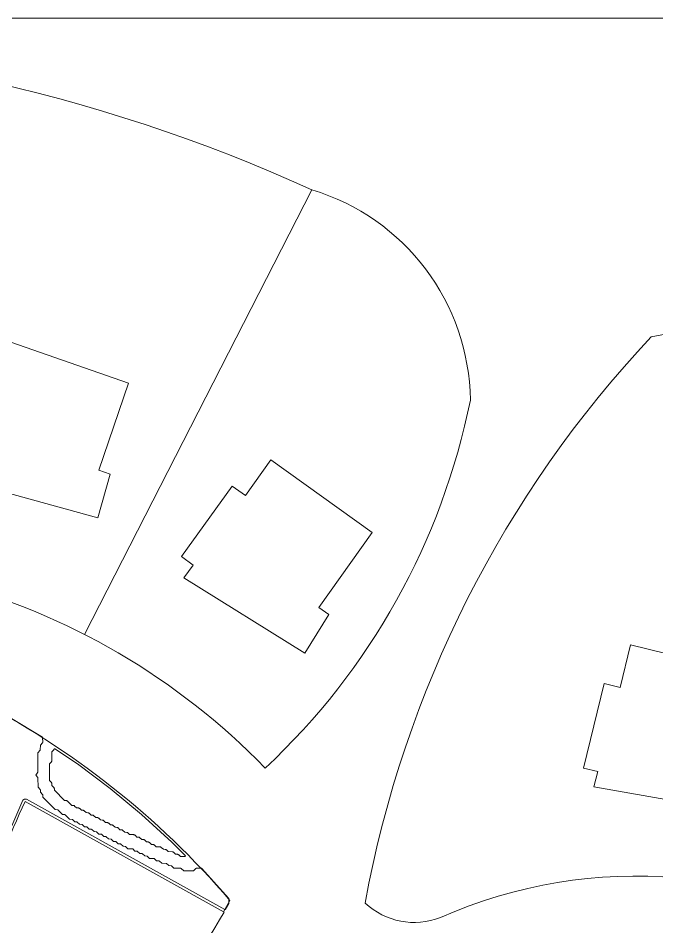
# Model space of a CAD drawing. Header units: inches. Extents: x 36 to 190, y -75 to 56.
# Drawn here: x 155.5 to 162.52, y -0.09 to 9.9 of the extents above; entities that cross this region are included whole.
import ezdxf

# ---------------------------------------------------------------- set-up
doc = ezdxf.new("R2010")
doc.units = ezdxf.units.IN
doc.layers.add('01_ORIGINAL_CAD', color=7, linetype='CONTINUOUS', lineweight=20)
doc.layers.add('02_APPROVED_PDF_OUTLINES', color=7, linetype='CONTINUOUS', lineweight=15)

# ---------------------------------------------------------------- blocks, each defined once
blk = doc.blocks.new('06_WAVES')
at = {"layer": '01_ORIGINAL_CAD'}
blk.add_line((36.2477, 55.9005), (71.4416, 55.9005), dxfattribs=at)
blk.add_lwpolyline([(48.7261, 54.0134), (46.2247, 49.1263)], dxfattribs=at)
for points in [[(46.3813, 50.9329), (46.7085, 51.8894), (45.4154, 52.3404), (45.2565, 51.885), (45.0875, 51.9439), (44.7728, 51.0414), (44.9232, 50.989), (44.8656, 50.8238), (46.3737, 50.4089), (46.5059, 50.8894)], [(48.8038, 49.4216), (49.3887, 50.2461), (48.2765, 51.0453), (47.9951, 50.6536), (47.8497, 50.758), (47.292, 49.9818), (47.4214, 49.8888), (47.3193, 49.7468), (48.648, 48.9213), (48.9109, 49.3446)], [(53.3269, 47.7036), (53.561, 48.687), (52.2306, 49.0121), (52.1161, 48.5435), (51.9423, 48.586), (51.7154, 47.6575), (51.8701, 47.6197), (51.8286, 47.4498), (53.3696, 47.1813), (53.4551, 47.6723)]]:
    blk.add_lwpolyline(points, close=True, dxfattribs=at)
for points in [[(44.2832, 37.0838, 0.090917), (40.9305, 45.9685, -0.652582), (40.9305, 49.0108, -0.158741), (45.0035, 48.4251, -0.098355), (47.824, 46.2028), (47.7547, 46.078)], [(47.0869, 44.6297, -0.062406), (47.763, 46.0735), (45.5722, 47.2899, 0.058367), (44.8008, 44.9442, 0.058367)], [(50.1404, 46.0145, -0.546754), (57.6505, 41.0455, 0.171391), (58.1845, 40.3509, 0.171391)]]:
    blk.add_lwpolyline(points, format="xyb", dxfattribs=at)
for centre, radius, start, end in [((41.1392, 37.3172), 18.3391, 65.56223, 90.13436), ((48.0257, 51.6725), 2.4435, 0.71674, 73.34183), ((53.3727, 47.5347), 4.9478, 78.60042, 100.64987), ((61.4362, 43.9511), 12.3264, 136.74777, 169.61544), ((43.0343, 53.1962), 7.5832, 313.08154, 348.64374), ((42.751, 42.3398), 7.6238, 44.22889, 105.60472), ((49.8525, 46.7549), 0.7944, 227.09806, 291.24648)]:
    blk.add_arc(centre, radius, start, end, dxfattribs=at)
at = {"layer": '02_APPROVED_PDF_OUTLINES'}
blk.add_lwpolyline([(45.4048, 48.2149), (45.7622, 47.9983), (45.7627, 47.998), (45.7632, 47.9976), (45.7636, 47.9971), (45.764, 47.9966), (45.7643, 47.9961), (45.7646, 47.9956), (45.7648, 47.995), (45.765, 47.9944), (45.7651, 47.9938), (45.7651, 47.9932), (45.7652, 47.9389), (45.7652, 47.9383), (45.7651, 47.9377), (45.765, 47.9372), (45.7648, 47.9367), (45.7646, 47.9361), (45.7643, 47.9357), (45.764, 47.9352), (45.7636, 47.9348), (45.7398, 47.9091), (45.7388, 47.8582), (45.7388, 47.8576), (45.7387, 47.857), (45.7385, 47.8564), (45.7383, 47.8559), (45.738, 47.8553), (45.7377, 47.8548), (45.7373, 47.8544), (45.7126, 47.8259), (45.7127, 47.6167), (45.7127, 47.6161), (45.7126, 47.6155), (45.7124, 47.6149), (45.7122, 47.6143), (45.7119, 47.6137), (45.7116, 47.6132), (45.6882, 47.5811), (45.7114, 47.5547), (45.7117, 47.5542), (45.7121, 47.5537), (45.7123, 47.5531), (45.7126, 47.5526), (45.7127, 47.552), (45.7128, 47.5514), (45.7128, 47.5508), (45.7141, 47.4462), (45.738, 47.4206), (45.7384, 47.4202), (45.7388, 47.4197), (45.7391, 47.4191), (45.7393, 47.4186), (45.7395, 47.418), (45.7396, 47.4174), (45.7396, 47.4168), (45.7407, 47.3926), (45.7647, 47.367), (45.765, 47.3665), (45.7654, 47.3661), (45.7657, 47.3656), (45.7659, 47.3651), (45.7661, 47.3645), (45.7662, 47.364), (45.7663, 47.3634), (45.7686, 47.3366), (45.9027, 47.2015), (45.9291, 47.1991), (45.9297, 47.199), (45.9303, 47.1989), (45.9308, 47.1987), (45.9314, 47.1985), (45.9319, 47.1982), (45.9324, 47.1978), (45.9328, 47.1974), (45.9848, 47.1465), (46.0086, 47.1455), (46.0092, 47.1455), (46.0097, 47.1454), (46.0102, 47.1452), (46.0108, 47.145), (46.0113, 47.1448), (46.0117, 47.1445), (46.0122, 47.1441), (46.0126, 47.1438), (46.0621, 47.0942), (46.0886, 47.0919), (46.0892, 47.0918), (46.0897, 47.0917), (46.0903, 47.0915), (46.0908, 47.0912), (46.0913, 47.091), (46.0918, 47.0906), (46.0922, 47.0903), (46.1177, 47.0661), (46.1415, 47.0651), (46.1421, 47.065), (46.1427, 47.0649), (46.1433, 47.0647), (46.1438, 47.0645), (46.1444, 47.0642), (46.1449, 47.0638), (46.1453, 47.0635), (46.1708, 47.0393), (46.1946, 47.0383), (46.1952, 47.0382), (46.1958, 47.0381), (46.1964, 47.0379), (46.197, 47.0377), (46.1975, 47.0374), (46.198, 47.037), (46.1985, 47.0366), (46.2239, 47.0125), (46.2478, 47.0115), (46.2484, 47.0114), (46.249, 47.0113), (46.2496, 47.0111), (46.2501, 47.0109), (46.2507, 47.0106), (46.2512, 47.0102), (46.2516, 47.0098), (46.2771, 46.9857), (46.3009, 46.9847), (46.3015, 46.9846), (46.3021, 46.9845), (46.3027, 46.9843), (46.3033, 46.9841), (46.3038, 46.9838), (46.3043, 46.9834), (46.3048, 46.983), (46.3302, 46.9589), (46.354, 46.9579), (46.3546, 46.9578), (46.3552, 46.9577), (46.3558, 46.9575), (46.3564, 46.9573), (46.3569, 46.957), (46.3574, 46.9566), (46.3579, 46.9562), (46.3834, 46.9321), (46.4072, 46.9311), (46.4078, 46.931), (46.4084, 46.9309), (46.409, 46.9307), (46.4095, 46.9305), (46.4101, 46.9302), (46.4106, 46.9298), (46.411, 46.9294), (46.4365, 46.9053), (46.4603, 46.9043), (46.4609, 46.9042), (46.4615, 46.9041), (46.4621, 46.9039), (46.4627, 46.9037), (46.4632, 46.9034), (46.4637, 46.903), (46.4642, 46.9026), (46.4896, 46.8785), (46.5135, 46.8775), (46.5141, 46.8774), (46.5147, 46.8773), (46.5153, 46.8771), (46.5158, 46.8769), (46.5164, 46.8766), (46.5169, 46.8762), (46.5173, 46.8758), (46.5428, 46.8517), (46.5666, 46.8507), (46.5672, 46.8506), (46.5678, 46.8505), (46.5684, 46.8503), (46.569, 46.8501), (46.5695, 46.8498), (46.57, 46.8494), (46.5705, 46.849), (46.5959, 46.8249), (46.6197, 46.8239), (46.6203, 46.8238), (46.6209, 46.8237), (46.6215, 46.8235), (46.6221, 46.8233), (46.6226, 46.823), (46.6231, 46.8226), (46.6236, 46.8222), (46.6491, 46.7981), (46.6729, 46.7971), (46.6735, 46.797), (46.6741, 46.7969), (46.6747, 46.7967), (46.6752, 46.7965), (46.6758, 46.7962), (46.6763, 46.7958), (46.6767, 46.7954), (46.7021, 46.7714), (46.7524, 46.7703), (46.753, 46.7703), (46.7536, 46.7702), (46.7541, 46.77), (46.7546, 46.7698), (46.7552, 46.7696), (46.7556, 46.7693), (46.7561, 46.769), (46.7565, 46.7686), (46.7795, 46.7458), (46.806, 46.7435), (46.8065, 46.7434), (46.8071, 46.7433), (46.8076, 46.7431), (46.8082, 46.7429), (46.8087, 46.7426), (46.8091, 46.7422), (46.8096, 46.7419), (46.835, 46.7177), (46.8588, 46.7167), (46.8594, 46.7166), (46.86, 46.7165), (46.8606, 46.7163), (46.8612, 46.7161), (46.8617, 46.7158), (46.8622, 46.7155), (46.8627, 46.7151), (46.8882, 46.6909), (46.912, 46.6899), (46.9126, 46.6898), (46.9132, 46.6897), (46.9138, 46.6895), (46.9143, 46.6893), (46.9149, 46.689), (46.9154, 46.6887), (46.9158, 46.6883), (46.9412, 46.6642), (46.9915, 46.6631), (46.9921, 46.6631), (46.9927, 46.663), (46.9932, 46.6629), (46.9937, 46.6627), (46.9943, 46.6624), (46.9947, 46.6621), (46.9952, 46.6618), (46.9956, 46.6614), (47.0186, 46.6387), (47.0451, 46.6363), (47.0456, 46.6362), (47.0462, 46.6361), (47.0467, 46.6359), (47.0473, 46.6357), (47.0478, 46.6354), (47.0482, 46.6351), (47.0487, 46.6347), (47.0741, 46.6106), (47.1244, 46.6095), (47.1249, 46.6095), (47.1255, 46.6094), (47.126, 46.6093), (47.1266, 46.6091), (47.1271, 46.6088), (47.1276, 46.6085), (47.128, 46.6082), (47.1284, 46.6078), (47.1514, 46.5851), (47.1779, 46.5827), (47.1785, 46.5826), (47.179, 46.5825), (47.1796, 46.5823), (47.1801, 46.5821), (47.1806, 46.5818), (47.1811, 46.5815), (47.1815, 46.5811), (47.2069, 46.5571), (47.2837, 46.556), (47.2843, 46.556), (47.2848, 46.5559), (47.2854, 46.5557), (47.2859, 46.5555), (47.2864, 46.5553), (47.2869, 46.555), (47.2874, 46.5546), (47.3186, 46.5292), (47.4233, 46.5295), (47.4514, 46.5546), (47.4519, 46.555), (47.4524, 46.5553), (47.453, 46.5556), (47.4535, 46.5558), (47.4541, 46.556), (47.4548, 46.5561), (47.4554, 46.5561), (47.511, 46.5562), (47.5115, 46.5561), (47.5121, 46.5561), (47.5126, 46.5559), (47.5132, 46.5558), (47.5137, 46.5555), (47.5142, 46.5553), (47.5146, 46.5549), (47.515, 46.5546), (47.5154, 46.5542), (47.8108, 46.2265), (47.8112, 46.226), (47.8116, 46.2255), (47.8119, 46.2249), (47.8121, 46.2243), (47.8122, 46.2237), (47.8123, 46.2231), (47.8124, 46.2225), (47.8125, 46.1712), (47.8124, 46.1706), (47.8124, 46.17), (47.8122, 46.1694), (47.812, 46.1689), (47.8117, 46.1683), (47.777, 46.1057), (47.7766, 46.1052), (47.7763, 46.1047), (47.7759, 46.1043), (47.7754, 46.1039), (47.775, 46.1036), (47.7745, 46.1033), (47.7739, 46.1031), (47.7734, 46.1029), (47.7728, 46.1027), (47.7722, 46.1027), (47.7716, 46.1026), (47.771, 46.1027), (47.7704, 46.1028), (47.7699, 46.1029), (47.7693, 46.1031), (47.7688, 46.1034), (45.5873, 47.3147), (45.5641, 47.3173), (45.5482, 47.3058), (45.3017, 46.7327)], dxfattribs=at)
blk.add_lwpolyline([(45.8989, 47.8706), (46.1476, 47.7027), (46.5076, 47.433), (46.854, 47.1461), (47.1861, 46.8424), (47.3363, 46.6909), (47.3286, 46.6855), (47.2797, 46.6855), (47.2625, 46.7025), (47.2599, 46.7048), (47.257, 46.7067), (47.2539, 46.7081), (47.2505, 46.7091), (47.2471, 46.7097), (47.2271, 46.7114), (47.2064, 46.7311), (47.204, 46.7331), (47.2014, 46.7347), (47.1987, 46.7361), (47.1958, 46.7371), (47.1928, 46.7377), (47.1897, 46.738), (47.1471, 46.7389), (47.1297, 46.7561), (47.1271, 46.7584), (47.1242, 46.7602), (47.121, 46.7617), (47.1177, 46.7627), (47.1143, 46.7632), (47.0938, 46.7651), (47.0701, 46.7861), (47.0677, 46.788), (47.0652, 46.7895), (47.0624, 46.7908), (47.0596, 46.7917), (47.0566, 46.7922), (47.0536, 46.7924), (47.0141, 46.7926), (46.9969, 46.8097), (46.9943, 46.8119), (46.9913, 46.8138), (46.9882, 46.8153), (46.9849, 46.8163), (46.9815, 46.8168), (46.9615, 46.8186), (46.9407, 46.8383), (46.938, 46.8405), (46.9349, 46.8424), (46.9316, 46.8438), (46.9282, 46.8447), (46.9246, 46.8451), (46.9079, 46.8458), (46.8876, 46.8651), (46.8848, 46.8673), (46.8818, 46.8692), (46.8785, 46.8706), (46.875, 46.8715), (46.8715, 46.8719), (46.8547, 46.8726), (46.8344, 46.8919), (46.8317, 46.8941), (46.8286, 46.896), (46.8253, 46.8974), (46.8219, 46.8983), (46.8183, 46.8987), (46.8016, 46.8994), (46.7813, 46.9187), (46.7789, 46.9206), (46.7764, 46.9223), (46.7736, 46.9236), (46.7707, 46.9246), (46.7677, 46.9253), (46.7646, 46.9255), (46.722, 46.9264), (46.7046, 46.9437), (46.702, 46.9459), (46.6991, 46.9478), (46.696, 46.9493), (46.6926, 46.9503), (46.6892, 46.9508), (46.6692, 46.9526), (46.6485, 46.9723), (46.6457, 46.9745), (46.6427, 46.9764), (46.6394, 46.9778), (46.6359, 46.9787), (46.6324, 46.9791), (46.6156, 46.9798), (46.5953, 46.9991), (46.5926, 47.0013), (46.5895, 47.0032), (46.5862, 47.0046), (46.5828, 47.0055), (46.5792, 47.0059), (46.5625, 47.0066), (46.5422, 47.0259), (46.5394, 47.0281), (46.5364, 47.03), (46.5331, 47.0314), (46.5296, 47.0323), (46.5261, 47.0327), (46.5097, 47.0334), (46.4921, 47.0509), (46.4894, 47.0531), (46.4865, 47.055), (46.4834, 47.0565), (46.4801, 47.0575), (46.4767, 47.058), (46.4567, 47.0598), (46.4359, 47.0795), (46.4332, 47.0817), (46.4301, 47.0836), (46.4268, 47.085), (46.4234, 47.0859), (46.4198, 47.0863), (46.4031, 47.087), (46.3828, 47.1063), (46.38, 47.1085), (46.377, 47.1104), (46.3737, 47.1118), (46.3702, 47.1127), (46.3667, 47.1131), (46.3499, 47.1138), (46.3296, 47.1331), (46.3269, 47.1353), (46.3238, 47.1372), (46.3205, 47.1386), (46.3171, 47.1395), (46.3135, 47.1399), (46.2968, 47.1406), (46.2765, 47.1599), (46.2737, 47.1621), (46.2707, 47.164), (46.2674, 47.1654), (46.2639, 47.1663), (46.2604, 47.1667), (46.2437, 47.1674), (46.2234, 47.1867), (46.2206, 47.1889), (46.2175, 47.1908), (46.2143, 47.1922), (46.2108, 47.1931), (46.2073, 47.1935), (46.1908, 47.1942), (46.1732, 47.2117), (46.1706, 47.2139), (46.1677, 47.2158), (46.1646, 47.2173), (46.1613, 47.2183), (46.1578, 47.2188), (46.1378, 47.2206), (46.1171, 47.2403), (46.1143, 47.2425), (46.1113, 47.2444), (46.108, 47.2458), (46.1045, 47.2467), (46.101, 47.2471), (46.0845, 47.2478), (46.0376, 47.2936), (46.0353, 47.2956), (46.0328, 47.2973), (46.0301, 47.2987), (46.0272, 47.2997), (46.0243, 47.3004), (46.0212, 47.3007), (46.0049, 47.3014), (45.8944, 47.4129), (45.8937, 47.4296), (45.8932, 47.4331), (45.8924, 47.4366), (45.891, 47.4398), (45.8892, 47.4428), (45.8869, 47.4456), (45.8674, 47.4666), (45.8656, 47.487), (45.865, 47.4903), (45.864, 47.4936), (45.8626, 47.4967), (45.8608, 47.4996), (45.8586, 47.5022), (45.8415, 47.5197), (45.8412, 47.7025), (45.8612, 47.7256), (45.8634, 47.7284), (45.8651, 47.7316), (45.8664, 47.7349), (45.8671, 47.7384), (45.8674, 47.742), (45.8675, 47.8359), (45.8844, 47.8534), (45.8865, 47.8559), (45.8883, 47.8586), (45.8897, 47.8615), (45.8907, 47.8646), (45.8912, 47.8676), (45.8942, 47.8684), (45.8972, 47.8697)], close=True, dxfattribs=at)

msp = doc.modelspace()

# ---------------------------------------------------------------- block references
msp.add_blockref('06_WAVES', (110, -46))

doc.saveas('drawing.dxf')
